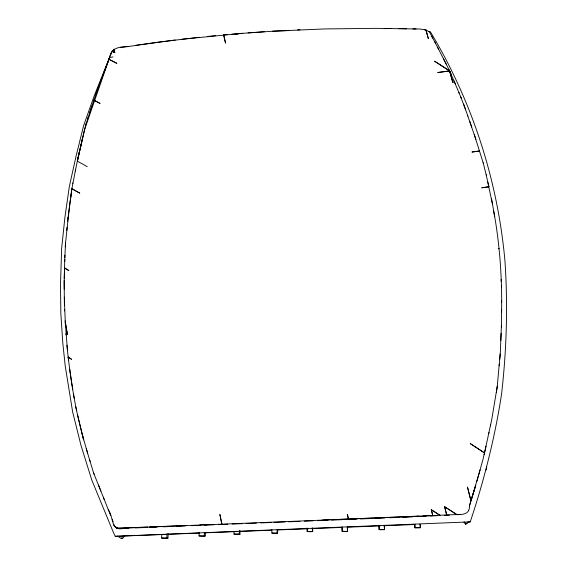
<?xml version="1.0" encoding="UTF-8"?>
<svg xmlns="http://www.w3.org/2000/svg" width="567" height="567" viewBox="0 0 567 567"><rect width="100%" height="100%" fill="white"/><g stroke="black" fill="none" stroke-linecap="round" stroke-linejoin="round"><path stroke-width="0.85" d="M64.787 259.388L64.184 280.665L64.326 299.312M501.604 312.183C502.135 278.199 499.853 244.122 493.623 210.683M501.611 309.32L501.37 327.017M501.618 302.296L501.625 300.368M240.047 530.669L239.976 534.199L239.281 534.185L239.309 530.655M239.976 534.199L234.008 534.114L234.036 531.47M205.332 532.477L205.19 535.999L202.128 536.148L199.052 535.928L199.137 532.406M199.052 535.928L204.304 535.999L204.389 532.47M64.248 278.454L64.546 267.971L68.834 270.572L64.546 267.922M64.73 261.507L64.914 255.157M64.844 257.531L65.574 242.577L69.706 204.644M161.765 534.553L161.616 538.069L166.854 538.14L167.031 533.738M500.81 340.554L501.108 333.353M501.434 325.501L500.314 352.447L497.294 386.092L491.823 419.112L484.53 452.92L470.206 443.557L484.523 452.948L484.105 454.713M486.649 466.641L486.493 469.689L485.898 469.88M161.616 538.069L167.945 538.133L168.215 533.731M65.248 246.836L65.574 242.577M499.782 359.053L500.193 353.943M499.166 365.779L499.321 364.049M66.743 230.592L67.069 227.303M67.636 221.491L68.054 217.459M67.912 218.664L71.86 188.818L75.638 169.335M70.577 198.216L71.874 188.747L79.791 193.163L71.889 188.676M69.429 206.693L71.052 194.757M496.366 392.74L497.294 386.092M72.739 183.474L72.838 182.886M490.519 425.796L490.661 425.08M75.283 171.05L78.055 157.824M82.343 139.035L77.346 161.156L87.247 166.641M339.186 519.365L348.358 519.003L347.373 514.283L348.464 519.003L453.933 514.659C460.624 514.467 470.036 515.552 469.433 505.892L479.313 472.594M486.025 446.144L482.978 459.483L476.762 481.702M488.832 433.45L489.023 432.557M80.386 147.448L80.953 145.017M79.004 153.402L79.302 152.126M85.567 125.47L93.902 100.033M85.978 123.783L77.736 159.292L84.54 129.68L109.268 58.366C111.366 47.975 118.305 46.792 128.057 46.473M469.433 505.892L470.957 500.994L467.463 487.032L470.971 500.689L475.798 485.154M479.448 472.113L480.079 469.852M468.399 510.591L468.519 510.158M471.546 499.088L475.614 485.799M467.995 522.023L470.234 521.867C484.154 480.235 494.885 437.575 501.554 394.178C506.629 349.853 507.968 305.089 504.921 260.565C497.613 180.001 472.091 100.947 430.296 31.667L428.765 31.709M87.446 119.368L88.246 116.965M98.063 88.218L93.881 100.111L100.075 103.449L93.853 100.189M89.671 112.67L91.918 105.944M99.764 83.682L101.11 80.067M102.818 75.531L108.921 59.315L116.859 63.355L108.949 59.237L109.268 58.366L95.88 94.122M112.103 51.101L94.483 95.136L83.682 125.42L76.106 155.982L69.344 186.486L64.872 217.558L61.619 248.814L60.499 285.038L60.839 313.494L62.795 343.078L65.276 366.367L72.654 411.989L80.975 445.329L91.769 480.008L113.386 532.413L115.236 536.29L122.174 536.106M110.735 54.361L111.529 52.844M384.341 525.262L384.582 529.606L381.619 529.784L379.174 529.67L378.997 525.12M117.695 536.162L121.274 538.593L123.167 535.624M113.45 49.825L114.08 49.173L114.81 52.674L112.337 51.427L112.918 50.513M124.563 535.751L122.571 538.65L121.274 538.593M469.228 521.562L465.578 524.135L463.941 522.193M465.578 524.135L469.646 521.505M414.612 524.397L414.909 527.778L420.516 527.707L420.267 524.234M498.946 248.502L498.166 248.743L498.96 248.615M109.544 57.558L113.024 56.92M235.574 34.325L239.919 33.524L274.052 31.121L324.848 28.938L375.581 28.35L420.36 29.045L425.93 30.03L429.417 31.83L438.497 48.989M420.516 527.707L414.909 527.778M120.346 47.678L159.348 42.029L199.279 37.287M488.96 186.741L481.681 187.826L488.96 186.756L487.896 182.177M135.818 45.303L175.224 40.016M479.484 150.978L471.928 152.055L479.498 151.028M437.596 47.224L449.596 70.903L437.689 72.533L449.61 70.946L452.757 82.3L454.493 82.073L455.287 83.966M181.972 39.222L242.726 33.304M458.235 514.723L459.22 514.602M459.986 514.453L460.447 514.397M207.359 36.465L215.467 35.671M347.351 526.963L347.543 531.385L344.637 531.527L342.114 531.286L341.944 526.863M277.639 529.606L277.646 533.136L274.662 533.278L271.869 533.044L271.841 529.514M312.644 528.068L312.729 531.598L309.78 531.74L307.123 531.499L307.045 527.969M227.41 34.573L223.667 34.899L225.546 43.149L223.632 34.899M231.747 34.197L239.919 33.524M248.112 32.872L264.541 31.724M418.857 516.246L124.761 528.075C110.289 532.278 114.18 518.04 108.205 509.464L103.336 497.216M272.777 31.206L288.964 30.575M418.035 516.615L425.888 516.239M430.254 516.034L437.242 515.708M444.237 515.375L449.489 515.134M470.234 521.867L115.236 536.29M126.321 528.281L128.036 528.21L124.62 528.373M423.067 516.055L432.77 515.616L431.352 509.747L439.921 515.29M297.533 29.902L299.922 29.796M412.854 516.849L404.151 517.21M126.221 528.019L126.958 527.99M133.755 527.7L134.705 527.664M208.018 524.624L199.853 524.957M418.559 516.261L402.556 516.906L404.859 516.813M135.47 527.912L143.21 527.608M149.234 527.367L156.988 527.055M163.02 526.821L171.645 526.474M176.819 526.268L185.452 525.921M191.497 525.68L200.144 525.34M204.467 525.162L213.986 524.787M218.316 524.617L227.842 524.234M232.179 524.064L242.584 523.646M246.057 523.511L256.475 523.093M260.813 522.923L271.246 522.505M273.854 522.398L285.173 521.952M288.653 521.81L299.978 521.356M304.337 521.186L313.062 520.839M317.428 520.662L327.903 520.244M331.397 520.109L341.894 519.691M346.267 519.514L356.771 519.096M360.272 518.954L370.79 518.536M375.177 518.366L384.83 517.976M390.096 517.77L398.877 517.416M123.939 536.035L165.472 534.39M167.237 534.32L199.045 533.065M204.347 532.852L237.041 531.562M239.692 531.456L271.501 530.202M277.688 529.954L308.618 528.727M312.148 528.593L342.192 527.402M347.493 527.197L380.188 525.9M383.724 525.758L414.647 524.539M322.141 520.038L330.107 519.726M334.31 519.556L337.032 519.45M133.621 527.579L116.859 528.238L124.761 528.075M135.385 527.508L147.732 527.027M149.497 526.956L186.543 525.503M384.263 28.641L391.322 28.492M457.994 514.567L456.874 514.588L444.613 506.714L446.647 514.985M126.455 528.21L128.071 528.182M455.96 514.602L456.768 514.595L444.613 506.714L446.775 514.978M166.854 538.14L167.945 538.133M416.079 28.952L412.854 28.91M204.304 535.999L205.19 535.999M379.238 529.543L384.582 529.606M342.114 531.286L347.543 531.385M307.123 531.499L312.729 531.598M271.869 533.044L277.646 533.136M234.008 534.114L239.281 534.185M398.87 28.612L406.411 28.768M424.811 29.76L425.952 30.037L428.376 38.726L425.98 30.044M112.379 51.349L114.81 52.674L114.08 49.173M68.132 357.068L71.598 359.308L68.132 357.061L68.487 360.222M439.879 515.29L431.352 509.747L432.77 515.616M464.359 522.009L466.031 524.071M431.778 36.451L432.756 38.152M434.747 41.653L435.64 43.39M443.302 58.429L446.165 64.057M449.029 69.698L454.493 82.073M451.573 75.17L449.624 70.974L452.757 82.3M453.997 80.897L459.235 93.321M460.758 96.943L465.656 109.835M458.852 92.421L461.29 98.204M89.551 459.596L93.548 472.843L104.193 499.378M93.548 472.843L94.072 474.132M114.435 526.594L114.165 525.942L117.553 528.309L114.123 525.822L113.825 524.737M108.205 509.464L110.65 515.623M112.245 519.627L113.116 521.803M98.509 485.054L100.919 491.121M463.643 104.115L467.874 116.115M471.723 127.065L469.696 121.31M467.676 115.562L475.819 139.262M474.232 134.336L483.325 163.289L486.245 175.054M483.155 162.757L483.325 163.289M86.276 448.71L90.089 461.389M87.566 453.005L82.683 436.073M66.92 345.239C69.961 374.95 74.32 404.632 82.052 433.514L82.137 433.883M82.052 433.514L83.632 439.9L77.488 414.548M76.588 410.799L75.716 406.808M486.167 174.7L492.581 204.63M491.539 198.592L494.672 216.764M65.127 320.879L67.423 334.573L65.297 322.361L67.466 350.619M71.683 382.612L72.732 389.068M73.547 394.086L74.199 398.119M71.527 381.534L69.698 369.181M419.927 524.39L420.147 526.92M414.909 524.17L415.157 527.643M384.213 525.439L384.483 529.649M378.898 525.439L379.174 529.67M65.375 324.785L64.305 297.186M65.942 333.63L66.027 334.998M501.115 279.531L501.207 281.374M342.064 527.175L342.199 530.563M347.266 526.927L347.443 531.357M501.419 285.733L501.469 287.221M64.51 309.823L64.539 310.936M312.346 528.033L312.431 531.57M307.371 529.089L307.42 531.619M64.213 289.149L64.184 280.665M64.34 299.993L64.404 305.57M277.128 529.578L277.157 533.115M449.596 70.903L434.57 61.193L449.596 70.91M221.867 524.057L219.868 514.418L221.853 524.057"/></g></svg>
